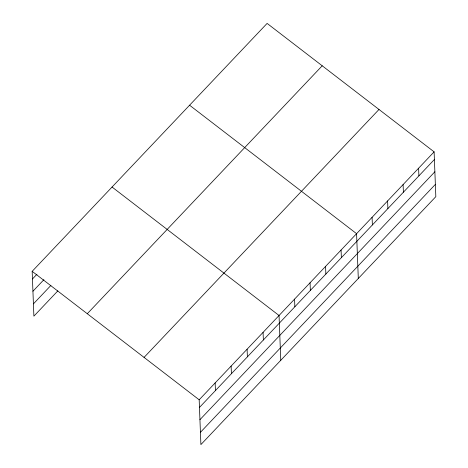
<?xml version="1.0" encoding="UTF-8"?>
<svg xmlns="http://www.w3.org/2000/svg" width="468" height="468" viewBox="0 0 468 468"><rect width="100%" height="100%" fill="white"/><g stroke="black" fill="none" stroke-linecap="round" stroke-linejoin="round"><path stroke-width="0.7" d="M57.856 290.856L33.889 316.146L32.169 271.341L267.105 23.4L434.111 151.854L435.831 196.659L200.895 444.6L199.175 399.795L434.111 151.854M32.462 278.975L36.954 274.236M32.935 291.242L43.916 279.653M33.421 303.878L50.895 285.439M87.282 313.73L322.218 65.789M144.062 357.406L378.998 109.465M199.467 407.429L434.403 159.494M199.935 419.697L434.871 171.762M200.421 432.333L435.357 184.398M189.575 105.218L356.581 233.672L358.301 278.483M112.051 187.036L279.051 315.496L280.771 360.301M32.169 271.341L199.175 399.795M418.603 168.217L418.895 175.857M403.094 184.585L403.393 192.219M387.592 200.947L387.884 208.588M372.083 217.31L372.382 224.95M341.073 250.041L341.365 257.675M325.57 266.403L325.863 274.043M310.062 282.766L310.354 290.406M294.559 299.128L294.852 306.768M263.075 332.356L263.367 339.99M247.098 349.216L247.391 356.85M231.122 366.075L231.42 373.71M215.151 382.935L215.444 390.569"/></g></svg>
